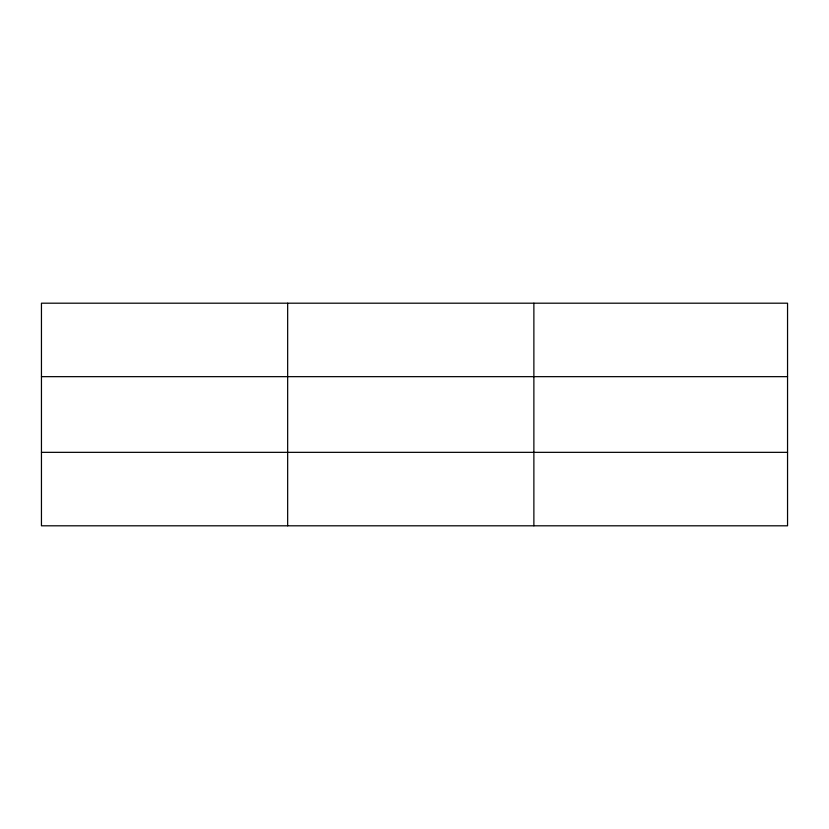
<?xml version="1.0" encoding="UTF-8"?>
<svg xmlns="http://www.w3.org/2000/svg" width="829" height="829" viewBox="0 0 829 829"><rect width="100%" height="100%" fill="white"/><g stroke="black" fill="none" stroke-linecap="round" stroke-linejoin="round"><path stroke-width="1.24" d="M287.663 525.804L287.663 303.196M533.876 525.804L533.876 303.196M787.55 376.656L787.55 303.196L41.45 303.196L41.45 525.804L787.55 525.804L787.55 376.656L41.45 376.656M41.45 452.344L787.55 452.344"/></g></svg>
